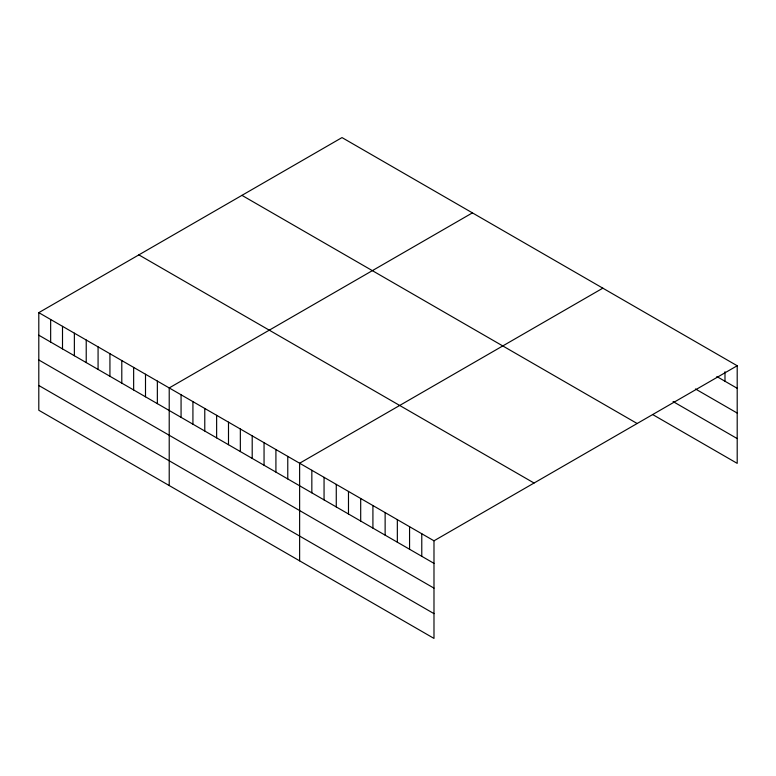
<?xml version="1.0" encoding="UTF-8"?>
<svg xmlns="http://www.w3.org/2000/svg" width="776" height="776" viewBox="0 0 776 776"><rect width="100%" height="100%" fill="white"/><g stroke="black" fill="none" stroke-linecap="round" stroke-linejoin="round"><path stroke-width="1.16" d="M38.8 312.641L433.988 540.804L433.988 638.415L38.8 410.252L38.8 312.641L342.012 137.585L737.2 365.748L737.2 463.359L652.713 414.578M472.419 212.876L169.216 387.932L169.216 485.543M602.836 288.168L299.623 463.233L299.623 560.844M433.988 540.804L737.2 365.748M716.84 376.544L737.2 388.301M695.461 388.97L737.2 413.065M673.073 401.561L737.2 438.585M241.947 195.358L637.144 423.512M138.856 254.877L534.053 483.031M38.8 335.203L433.988 563.357M38.8 359.967L433.988 588.13M38.8 385.488L433.988 613.641M724.988 371.752L724.988 381.249M421.775 533.752L421.775 556.305M409.563 526.7L409.563 549.253M397.341 519.648L397.341 542.201M385.129 512.596L385.129 535.149M372.916 505.545L372.916 528.097M360.695 498.493L360.695 521.045M348.482 491.441L348.482 513.993M336.27 484.389L336.27 506.941M324.058 477.337L324.058 499.889M311.836 470.285L311.836 492.838M287.77 456.385L287.77 478.938M275.916 449.537L275.916 472.099M264.053 442.698L264.053 465.251M252.2 435.85L252.2 458.403M240.347 429.002L240.347 451.564M228.493 422.163L228.493 444.716M216.63 415.315L216.63 437.868M204.777 408.467L204.777 431.029M192.923 401.628L192.923 424.181M181.07 394.78L181.07 417.333M157.353 381.094L157.353 403.646M145.5 374.245L145.5 396.798M133.647 367.397L133.647 389.959M121.793 360.559L121.793 383.111M109.93 353.71L109.93 376.263M98.077 346.872L98.077 369.425M86.223 340.024L86.223 362.576M74.37 333.176L74.37 355.728M62.507 326.337L62.507 348.89M50.653 319.489L50.653 342.041"/></g></svg>
